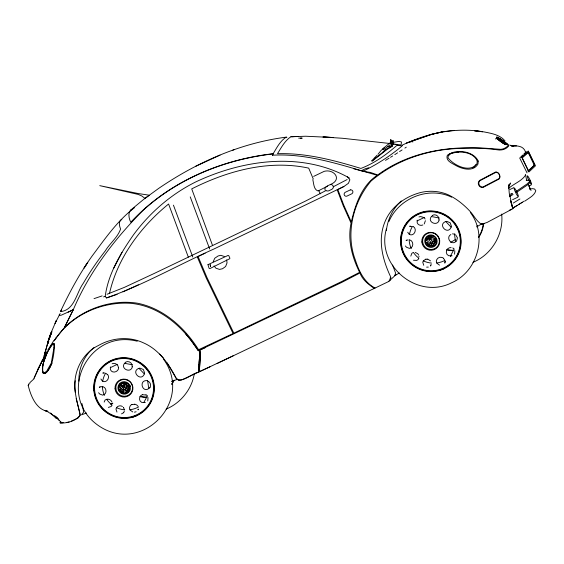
<?xml version="1.0" encoding="UTF-8"?>
<svg xmlns="http://www.w3.org/2000/svg" width="564" height="564" viewBox="0 0 564 564"><rect width="100%" height="100%" fill="white"/><g stroke="black" fill="none" stroke-linecap="round" stroke-linejoin="round"><path stroke-width="0.85" d="M54.468 346.176C53.791 355.334 52.72 365.218 46.523 372.48L44.182 373.643L42.836 372.797C41.109 366.106 44.767 359.529 46.904 353.346C47.912 351.802 54.419 337.202 54.468 346.176L54.25 343.962M54.948 323.553L60.144 313.528M75.216 380.735C73.63 392.643 78.121 403.986 80.081 415.414L77.994 418.114L71.325 421.132M59.283 314.564L59.262 315.205L60.01 315.403L61.448 315.114L73.285 309.699C89.225 272.186 114.57 238.903 143.242 210.21C178.781 177.886 225.663 159.358 273.046 153.916C276.698 147.916 280.089 140.986 286.188 137.151L286.921 137.249M433.018 237.381L433.11 242.111L431.453 240.898L431.326 236.894M78.882 381.172C78.53 368.426 84.008 355.672 93.913 347.565M127.393 385.628L127.697 385.205M434.308 243.359L434.245 238.558M128.592 388.215L128.655 387.75M435.394 241.441L434.936 239.002M435.457 240.976L435.119 242.682M48.159 342.285L48.208 341.918M198.979 364.591L199.797 354.15L199.141 350.336L341.784 282.402L359.98 272.976C362.448 279.885 368.454 284.404 374.277 288.423L388.568 281.556L396.259 274.457M199.113 361.94L199.811 354.065L199.148 350.322L198.225 350.596C183.286 326.958 159.718 306.104 130.897 303.333C101.301 301.225 70.056 315.516 54.158 340.868L55.928 337.956M199.127 362.159L198.577 372.064C191.302 373.911 184.661 381.673 176.913 379.551C169.214 364.598 159.316 349.645 143.214 342.743C129.043 336.179 112.109 337.716 98.679 345.365C81.265 353.614 72.382 373.629 75.301 392.311M198.577 372.064L199.311 371.718L200.516 354.305M198.993 364.823L198.493 372.162L181.312 380.108L179.246 380.326L177.357 379.142L176.913 379.551M123.685 389.83L123.481 390.267M430.487 243.056L430.064 243.444M433.293 241.759L432.722 242.005M388.568 281.556L390.013 280.082L390.253 277.841M123.213 386.269L121.189 384.711L121.408 384.169M427.984 237.677L430.254 239.376M138.102 409.083L138.004 409.88L138.307 409.267M444.904 262.309L444.799 263.106L445.102 262.493M445.207 261.696L445.299 260.991M128.444 389.047L128.641 388.173M347.473 176.758L349.892 179.775L348.397 183.328L343.857 186.522L213.982 248.978C178.041 264.988 143.587 284.912 106.448 297.94L105.2 296.424C108.232 273.653 120.597 253.356 133.485 234.828C149.827 212.642 171.16 194.101 195.898 181.855C243.112 159.57 302.318 151.279 349.433 178.055M110.354 366.924L110.403 369.582C112.067 374.066 118.962 371.937 118.602 367.481M417.149 220.15L417.205 222.801C418.051 225.022 420.751 225.938 422.852 224.965M194.298 373.742C191.816 389.266 180.677 403.084 166.19 409.09M389.971 143.228L391.014 139.773M386.333 229.054C375.998 265.771 417.755 300.203 451.764 282.705C477.863 271.362 487.74 235.244 470.348 212.494M425.397 220.7L424.227 223.936M386.375 230.493C387.651 219.283 392.833 208.447 401.314 200.932M410.811 256.105L411.833 253.306L413.095 252.559M104.164 402.097L105.038 400.087C107.252 398.198 110.882 399.319 111.933 401.956M391.113 143.263L391.783 141.698L392.593 141.754M525.331 174.727L525.641 174.974C521.763 181.241 513.769 183.638 508.516 188.517M47.912 343.046L48.081 342.228A6.352 0.444 -71.5 0 1 48.779 339.718M144.595 373.297C141.43 383.111 129.706 370.851 139.625 368.109M451.39 226.524C448.232 236.337 436.501 224.077 446.42 221.328M128.585 388.596L128.317 389.456M48.687 341.509L48.772 341.093M534.178 165.266L527.876 171.139M44.175 355.976L48.751 339.274M44.38 355.242L48.758 339.204M45.614 350.596L42.913 360.065M147.768 400.948L148.036 397.592M454.563 254.174L454.838 250.818M60.348 422.358L60.207 422.866C67.25 423.564 75.562 420.878 80.06 415.4L80.13 413.997L76.154 398.529M49.005 339.324L49.893 336.264M50.118 335.495L50.725 333.874L49.082 339.225M51.056 334.318L50.908 334.769M126.399 388.829L126.096 383.894M123.784 392.389L123.72 391.945M48.278 341.502L49.583 336.955L48.215 341.671M390.013 280.082L390.894 277.354C382.815 260.371 377.372 240.454 384.81 222.167C390.831 206.762 405.453 196.3 421.146 192.394C429.979 190.406 439.448 191.069 447.802 194.608C455.952 198.387 463.114 204.055 469.276 210.534C473.675 214.842 476.171 221.187 481.635 224.282L487.099 222.449L512.845 208.736L510.66 200.988L512.845 208.736L509.25 193.191L508.601 184.858L508.58 187.347L510.561 182.997L508.932 185.309M392.072 143.037L392.974 142.819M434.202 238.6L434.675 238.692M390.295 142.981L391.381 140.436M49.71 337.942L49.914 337.342M120.174 385.649L119.787 387.087L123.431 390.232M426.539 240.038L427.011 238.791L427.491 238.847M426.976 238.868L426.581 240.313M51.056 333.169L50.415 335.495M125.13 392.389L124.82 389.696M124.82 389.773L125.222 389.583L127.083 391.134M46.904 353.346C44.753 359.522 41.158 366.099 42.864 372.783L44.182 373.636L46.523 372.48M128.162 389.858L128.359 389.421M435.161 242.64L434.435 243.669L434.238 238.812M34.221 377.873L37.781 369.603L47.108 351.337M50.993 332.887L56.358 320.465L55.307 322.784M33.903 378.592L42.568 359.987L37.781 369.603M205.148 253.194L197.301 256.93L206.255 278.038L233.073 333.528L198.591 349.715L198.232 350.589L190.731 339.986L185.436 333.571M123.643 412.77L124.362 411.071M431.157 264.297L430.445 265.989L430.938 265.355M60.263 422.26L60.024 422.817L60.489 422.965L63.323 422.711M147.394 395.815L143.827 402.499M454.189 249.041L450.629 255.725M426.581 242.231L430.565 245.128M198.591 349.715C184.696 327.698 163.757 308.571 137.623 303.249C111.277 299.005 83.352 308.938 64.529 327.536L73.285 309.699L64.148 327.945L55.392 338.929M132.371 366.706C130.841 374.101 119.251 368.214 125.116 362.758M439.173 219.925C437.861 226.806 426.772 222.272 431.404 216.506M213.157 261.83L214.757 258.234L218.12 255.957L220.827 255.323L224.324 256.486M337.822 189.567L343.821 205.303L351.301 222.012C355.306 204.774 361.693 185.471 377.26 175.284C343.067 165.724 308.691 153.126 272.454 155.227L273.046 153.916M272.454 155.227L273.166 153.704C219.981 159.746 167.473 182.539 130.799 222.251C129.248 219.438 127.626 213.707 130.418 210.323L144.511 198.676L158.547 188.496C196.61 162.481 240.222 143.066 286.188 137.151M121.838 219.509L120.576 220.249C118.461 222.759 119.519 226.291 120.583 229.026C117.721 237.437 109.846 243.281 105.32 250.839C97.262 261.125 89.902 271.947 83.317 283.234C76.351 292.73 74.765 309.911 60.827 311.596L60.672 311.159C69.668 291.905 79.884 273.159 92.249 255.837C105.045 238.734 117.531 220.538 134.669 207.552M149.749 387.863C151.363 385.755 150.637 382.336 148.135 381.32M456.551 241.082L457.446 237.804L455.677 234.899M113.688 268.295L122.014 252.327M29.173 383.541L28.2 385.466C30.717 395.533 35.99 409.563 47.728 411.297M28.2 385.466L28.834 384.197M49.632 368.088L52.212 362.941M429.987 236.647L429.197 236.852A2.616 2.594 47.3 0 0 428.577 237.148L427.949 237.881L429.895 239.453M127.957 390.267L128.204 389.823M388.963 221.426C398.861 198.084 428.591 186.099 451.665 197.174M124.503 383.598L126.174 384.197M431.298 236.824L431.657 236.626M47.778 350.166L53.784 340.564M87.765 262.281L84.078 268.062L86.8 263.832M111.968 405.255L111.157 406.496L108.344 407.412M418.77 258.481L417.952 259.715L416.634 260.406L413.475 260.237M120.132 385.684L120.597 385.55L123.608 388.152L123.643 389.872M391.754 145.047L392.445 144.01M392.17 145.061L392.861 144.017M391.909 145.745L392.6 144.708M49.16 368.786L47.27 371.57L45.049 372.585M476.206 164.321L474.063 167.127L472.808 167.783M378 154.303L381.081 150.426L384.599 147.599M60.672 311.159L61.596 310.01M124.715 383.393L124.658 387.672L126.273 388.927L126.188 384.352M123.46 386.15L123.431 383.619M391.381 143.087L392.17 142.177M326.401 186.416L324.878 188.432L325.111 190.068M121.189 384.394L121.824 383.887A2.63 2.601 46.2 0 1 122.444 383.583L123.389 383.654M126.865 391.684L127.126 391.19L124.996 389.583M433.885 244.677L433.441 245.065M373.876 158.519L377.034 155.262M123.65 412.636L121.528 413.863M52.84 344.555L53.897 343.483M34.002 378.832L29.843 382.667L29.871 383.21M298.687 138.152L302.163 138.145L300.429 138.152M522.687 155.058L519.726 158.068L527.03 172.859M523.878 153.965L526.254 151.772L526.564 152.076M522.193 157.589L527.855 152.372L528.285 152.851M149.939 387.517C142.671 395.075 137.729 379.311 147.662 380.658M456.114 241.293C451.531 246.172 445.37 237.543 450.855 234.497M382.773 148.783L388.392 144.172L392.149 142.509L399.079 141.395L401.49 141.987L401.096 144.976L392.791 143.996M430.579 245.615L430.522 245.171M431.361 236.718L432.792 237.028L432.983 237.571M145.272 198.239L144.631 198.747L149.122 195.37M383.139 151.638L386.481 149.037M371.746 160.684L375.116 158.103M372.155 160.705L387.553 148.536L392.741 145.519M371.93 161.367L387.334 149.199L392.523 146.182M131.905 404.388C129.903 405.389 128.853 407.976 130.03 409.993L132.73 411.931M391.874 145.843L392.34 145.498M448.027 154.628L452.772 152.724L458.581 152.315M330.335 184.541C342.722 179.62 333.994 168.678 324.229 171.329L313.669 176.398M99.969 386.862L99.299 387.306L101.019 386.664L102.669 386.805M406.764 240.088L406.094 240.532L407.821 239.89M404.881 148.099L406.27 147.183M524.245 201.101L512.218 208.539M525.021 201.017C528.884 198.077 534.355 195.764 535.8 190.745L534.616 189.039L532.684 188.658L529.793 189.025M399.545 151.582L402.09 149.932M394.807 154.621L397.634 152.823M519.923 198.986L513.31 203.047M521.016 203.068L522.377 202.222M433.483 245.023L433.251 245.185A2.623 2.601 47.3 0 1 432.623 245.488L432.412 245.559M347.128 179.549L333.282 186.762M389.061 158.202L385.501 160.373M390.514 157.307L392.692 155.967M430.113 239.496L430.233 236.838L429.683 236.704M515.82 191.612L527.164 183.906L529.737 181.361L530.068 180.374L529.61 180.184M516.279 192.55L527.622 184.851L530.188 182.299L530.52 181.312L530.068 181.129M517.04 205.507L512.211 208.433M518.344 204.711L519.655 203.914M509.736 195.292L512.627 193.551L510.899 193.551M509.468 196.667L513.078 194.495M399.319 272.976L394.793 275.676L395.575 273.032L392.558 265.038M450.685 242.365L455.219 239.665M477.123 226.615L482.41 223.464M130.418 210.323L132.251 209.258M110.459 367.608L117.291 364.344M417.254 220.834L424.086 217.563M433.843 244.402L431.798 242.809L431.636 245.453M107.047 294.267L124.418 287.351L154.106 273.512L304.976 201.341L326.359 190.371M327.656 186.113L318.054 190.984C313.704 189.737 313.725 183.237 312.801 179.563M142.551 394.567C139.012 395.554 138.3 400.969 141.839 402.477L145.315 402.576M449.346 247.793C445.807 248.78 445.095 254.195 448.641 255.703L452.116 255.802M290.975 136.7L298.06 136.46L290.975 136.7C284.82 140.69 281.274 147.627 277.495 153.718C306.097 152.809 333.81 160.197 360.911 168.432C374.581 163.207 386.721 154.465 397.564 144.779L395.843 144.236M362.574 171.449C376.879 164.533 390.549 155.854 402.569 145.505L402.315 145.145M343.857 186.522L337.202 189.871L343.187 205.606L351.069 223.125C347.445 240.003 352.091 257.219 359.635 272.334L341.446 281.669L233.848 333.162L207.03 277.671L198.077 256.557M362.017 170.391L365.444 168.692L368.807 167.79M72.96 309.869L68.145 312.216M195.764 166.246L220.023 155.142M327.12 186.071L329.982 184.689L331.865 184.611L333.169 185.944L333.303 187.826L332.034 189.236L328.53 190.907L326.718 190.984M509.905 189.525L513.734 187.692M528.813 186.099L531.112 184.999M512.598 199.698L517.956 197.132M233.249 355.771L199.226 371.817L200.502 354.396L199.444 349.412M217.133 363.505L374.277 288.423M138.335 284.813L122.938 291.849M205.43 347.607L199.776 350.145L200.382 352.324M210.069 366.776L199.311 371.718M402.823 144.835L406.623 143.115M410.268 226.023L409.612 226.319L412.904 226.707M103.473 372.797L102.81 373.093L103.614 373.03M509.236 210.316L511.083 209.505M125.328 362.321C128.437 360.043 132.878 363.124 132.159 366.79M425.94 259.08L423.247 260.913L422.767 262.309L423.747 265.291M432.496 215.392L432.123 215.547C435.232 213.262 439.673 216.35 438.954 220.016M232.819 150.158L234.377 149.538M439.687 270.36L444.122 268.647M132.892 417.134L137.32 415.428M407.286 142.861L411.107 141.613L412.918 141.881M117.143 294.387L106.448 297.94M472.949 262.331C491.681 254.745 503.871 234.166 501.671 214.094M86.475 413.017L81.526 414.85L83.599 412.164L82.739 406.496M110.389 404.148L112.863 403.232M171.407 381.532L177.174 379.389M409.203 142.001C434.083 131.349 461.853 126.914 488.509 132.815C494.6 134.084 501.072 136.002 505.118 141.056M431.798 242.809L431.735 245.537M429.458 236.732L429.246 236.809A2.63 2.601 46.2 0 0 428.619 237.106M126.491 391.924A2.623 2.601 47.3 0 1 125.871 392.22L125.349 392.41M94.033 298.631L102.14 295.896M503.243 141.917L505.704 143.623A2.834 0.402 36.2 0 1 505.619 143.735L501.911 140.796M393.355 144.024L389.597 145.202L383.88 149.453L382.582 149.326M103.55 296.883L105.2 296.424M69.153 421.935L66.326 422.577M122.621 383.555L123.368 383.591M131.828 404.543L134.69 404.282M442.684 131.743L431.093 134.486L406.574 143.009L431.664 134.324L431.093 134.486L442.684 131.743L454.069 130.39M127.443 385.247L128.522 386.946M134.451 412.164L136.121 411.776M418.967 216.95L420.638 216.576L423.028 217.253M112.173 363.731C114.908 362.476 118.25 364.548 118.412 367.538M505.302 144.102L505.351 144.095A2.834 0.402 36.2 0 0 505.436 144.024L498.026 138.518L503.039 142.05M526.233 180.374L527.883 180.205M528.038 180.339L528.63 180.24M388.681 146.541L390.662 146.231M449.931 247.723L451.108 247.582M525.641 152.386C523.667 145.392 516.857 145.85 511.217 145.723L513.649 146.238L511.217 145.723M516.462 145.886L513.113 146.097M142.495 394.701L145.864 395.019M482.03 223.957L484.215 223.767M431.883 245.65L432.673 245.446A2.623 2.601 47.3 0 0 433.293 245.15M291.708 136.735L305.639 136.234L333.204 137.524L323.658 136.967M426.61 267.146L428.323 267.089M425.82 259.236L427.533 259.221M452.497 233.856L455.12 234.201M322.932 136.974L342.581 138.279L389.879 143.496M391.698 142.657L392.509 142.713M391.733 140.647L393.052 140.76M123.826 392.354L121.902 391.811M431.622 216.576L439.109 217.972M124.82 363.357L132.307 364.753M134.768 404.134L136.826 405.015L137.933 406.207M387.397 146.633L388.448 146.76M392.438 143.813L394.137 144.024M400.193 145.59L397.514 145.385L401.314 145.794M441.563 257.353C438.341 256.366 435.006 260.23 436.825 263.212L439.532 265.158M148.818 195.13L138.448 193.586L99.765 185.648L138.222 194.432L141.684 195.912L144.722 198.175M137.249 341.22C87.364 328.417 55.364 396.09 98.686 425.764C141.409 455.127 194.101 401.385 163.588 359.254M429.902 245.502L430.395 245.552M447.005 221.426L450.142 222.759L451.334 225.952M140.203 368.2L143.341 369.533L144.539 372.733M47.877 411.29L44.979 410.641L46.833 411.163L58.148 418.516M415.224 252.453L417.797 253.722L418.735 255.175M353.741 168.749L362.906 171.287L370.4 172.436L377.725 174.967C403.838 155.664 436.416 147.86 468.508 147.81C479.358 147.415 490.13 148.67 500.931 149.333C503.638 149.058 506.26 147.726 508.009 145.632L507.692 143.989L505.978 142.748M104.319 372.966L106.11 373.488L107.379 374.581M429.944 245.46L429.084 245.22M123.149 392.241L122.332 391.952M126.23 388.885L124.7 387.63L124.517 383.788M391.331 142.593L391.853 142.762M124.82 383.449L125.948 383.851M426.885 242.083L426.617 242.541M391.24 141.599L391.818 141.818M427.66 259.059L430.515 260.878M122.466 406.475C120.104 404.938 116.41 406.165 115.965 409.083L116.952 412.065M509.764 145.047L511.759 145.85M428.703 245.03L429.134 245.178M504.061 143.616L502.806 142.896M442.091 257.417L443.628 258.241M409.725 239.855C413.8 241.011 413.962 247.815 409.443 248.379L406.517 247.272L405.389 245.953M102.923 386.629C107.005 387.792 107.16 394.589 102.641 395.152L99.715 394.046L98.594 392.734M427.674 244.282L428.746 244.995M121.535 391.592L121.944 391.769M430.05 236.711L430.254 239.298M45.078 373.516L43.548 372.05M179.289 380.291L177.371 379.086L176.885 379.614L167.127 362.878M499.239 138.85L502.947 141.902M502.221 142.29L500.021 140.887L502.461 142.678M501.424 141.014L502.848 141.938M501.29 141.141L497.808 138.948M501.086 141.352L498.802 139.858M452.779 247.948L453.787 248.632M145.977 394.729L146.992 395.406M507.663 144.165L508.665 145.378L508.622 146.161C505.837 149.538 501.121 150.644 496.94 149.749C484.067 147.98 471.039 147.881 458.074 148.494C426.511 149.82 395.138 160.5 370.985 181.122C353.106 202.264 345.274 233.792 355.39 260.103C358.979 271.178 364.189 282.388 375.095 288.035M121.577 391.55L120.633 390.704M427.35 238.812L430.402 241.378L430.445 243.091M120.548 385.593L123.565 388.194M501.713 140.478L502.087 140.753M432.017 242.802L433.878 244.459M123.093 386.227L121.197 384.613M503.208 141.543L498.583 138.018L503.99 142.318M50.598 412.961L56.245 418.516M445.821 221.61L451.108 227.137M430.001 243.331L426.588 240.13M139.026 368.391L144.313 373.918M119.991 387.313L123.156 390.147M123.34 407.307L123.72 407.652M60.362 421.618L61.109 422.302L55.568 416.366M413.285 226.545C417.776 229.224 413.92 237.169 409.154 234.286L407.716 232.241M58.98 420.229L55.836 416.916M159.619 354.03L163.729 358.401M427.716 244.247L426.807 242.894M434.604 238.516L435.316 240.172M127.76 385.332L128.091 385.818M214.038 265.933L215.878 268.182L219.474 269.416L222.533 268.739L225.635 266.483L227.038 262.852L226.636 259.912M443.515 258.467L444.552 259.792L444.996 261.604M120.583 390.746L120.195 390.055M424.163 217.464L425.108 219.022M528.278 152.851L528.821 153.817M120.329 390.394L119.864 389.28M100.914 379.015L102.359 381.06C106.342 383.562 110.368 377.817 107.632 374.461M528.806 153.824L533.988 164.625M531.041 190.533L528.214 184.231M54.821 415.682L55.462 417.029M318.829 190.667L320.31 193.826M127.577 390.38L127.436 385.586M313.267 178.978L308.705 168.135C268.831 159.457 227.341 170.885 191.718 188.891L212.579 245.573M123.594 407.821L124.299 409.422M188.327 257.128L168.587 204.013C140.647 226.7 117.418 258.072 109.494 293.456M128.324 386.171L128.592 387.369M190.237 196.885L209.66 248.985M173.437 205.148L192.782 257.029M426.659 242.499L426.758 242.936M119.963 389.71L119.913 388.85L123.939 392.199M534.002 164.617L534.164 165.273M81.879 403.436L82.52 405.727M529.222 186.212L530.139 189.603M454.45 234.011L455.508 241.561M147.648 380.792L148.713 388.335M418.953 256.352L419.059 256.853M112.151 403.133L112.257 403.627M525.641 174.974L526.614 180.219M128.634 387.327L128.613 387.792M393.263 140.774L393.284 142.459M528.877 180.565A4.766 0.656 64.4 0 1 527.622 175.947A4.766 0.656 64.4 0 1 531.161 182.673A4.766 0.656 64.4 0 1 529.829 182.376M499.57 138.455A6.352 0.895 36.3 0 1 505.591 143.08L506.239 143.82A6.197 0.874 36.3 0 1 505.584 144.426L504.639 143.961A6.352 0.895 36.3 0 1 497.462 138.652L496.792 137.933A6.204 0.874 36.3 0 1 498.4 137.792M495.911 139.139A6.197 0.874 36.3 0 1 495.566 138.617M506.183 144.335A6.028 0.853 36.3 0 1 502.552 142.946A6.028 0.853 36.3 0 1 496.729 138.109M496.553 137.835A6.028 0.853 36.3 0 1 496.665 137.454M497.272 137.595A6.028 0.853 36.3 0 1 497.716 137.792M498.245 138.053A6.028 0.853 36.3 0 1 498.837 138.384M499.492 138.779A6.028 0.853 36.3 0 1 500.19 139.223M503.067 141.31A6.028 0.853 36.3 0 1 504.886 142.861M505.351 143.312A6.028 0.853 36.3 0 1 506.007 144.053M51.923 332.118A6.204 0.43 -71.5 0 0 50.816 333.81A6.352 0.444 -71.5 0 0 49.258 338.196M51.691 331.914A6.028 0.423 -71.5 0 0 49.526 336.835A6.028 0.423 -71.5 0 0 47.813 343.236A6.028 0.423 -71.5 0 0 48.151 342.792M51.62 332.492A6.028 0.423 -71.5 0 1 51.521 332.957M48.208 343.279A6.028 0.423 -71.5 0 1 48.222 343.046M48.511 341.671A6.028 0.423 -71.5 0 1 48.687 341.023M49.131 339.507A6.028 0.423 -71.5 0 1 49.385 338.682M49.667 337.829A6.028 0.423 -71.5 0 1 49.949 336.976M50.245 336.13A6.028 0.423 -71.5 0 1 50.534 335.326M50.816 334.572A6.028 0.423 -71.5 0 1 51.084 333.888M121.782 383.922A2.623 2.594 47.3 0 1 122.402 383.626M138.638 406.898A24.442 24.189 47.3 0 1 130.016 409.753M124.686 409.859A24.442 24.189 47.3 0 1 116.593 407.68M112.01 404.91A24.442 24.189 47.3 0 1 106.723 399.382M104.46 395.385A24.442 24.189 47.3 0 1 102.345 386.495M102.683 381.172A24.442 24.189 47.3 0 1 105.158 374.002M129.854 385.113A6.324 6.253 47.3 0 1 130.376 386.671M146.21 397.423A30.477 30.167 47.3 0 1 139.921 396.584M174.198 380.185A30.477 30.167 47.3 0 1 171.858 384.31M147.26 397.091A30.125 29.807 47.3 0 1 140.337 396.33M173.726 380.362A30.125 29.807 47.3 0 1 171.562 384.119M452.955 250.67A30.477 30.167 47.3 0 1 446.667 249.831M483.644 223.548A30.477 30.167 47.3 0 1 478.603 237.557M477.264 225.551A24.442 24.189 47.3 0 1 476.904 227.031M454.02 250.331A30.125 29.807 47.3 0 1 447.097 249.57M483.292 223.605A30.125 29.807 47.3 0 1 478.801 236.633M444.087 260.822A24.442 24.189 47.3 0 1 436.818 262.972M431.488 263.078A24.442 24.189 47.3 0 1 423.395 260.906M418.805 258.136A24.442 24.189 47.3 0 1 413.518 252.609M411.262 248.604A24.442 24.189 47.3 0 1 409.14 239.714M409.485 234.391A24.442 24.189 47.3 0 1 411.953 227.221M451.376 255.429A24.442 24.189 47.3 0 1 450.312 256.514M477.207 160.874L477.045 163.616C470.122 173.515 453.604 165.337 448.02 157.828L448.197 156.066L450.53 153.739C459.089 150.567 472.97 151.554 477.207 160.874M478.216 161.085L477.969 164.053C473.365 172.027 462.402 169.221 455.853 165.499C452.243 163.327 445.927 161.128 447.062 155.918C454.584 148.226 473.689 150.807 478.216 161.085M497.568 137.785L500.021 139.519L497.645 137.708A2.827 0.402 36.3 0 0 497.568 137.785M53.982 347.403L51.317 363.068L46.375 371.697L44.154 372.712L42.829 371.859C41.842 361.827 46.798 351.442 53.094 343.821L53.714 344.611L53.982 347.403M390.753 139.851L390.507 142.015L390.753 139.851M521.58 156.912L528.891 171.971L535.447 165.851L528.285 150.997L521.58 156.912M522.229 157.85L528.468 170.821L534.813 165.04L528.567 152.061L522.229 157.85M207.968 264.657L209.068 268.26L209.801 268.619L229.717 258.735L229.886 258.178L228.836 255.781L228.145 255.4L207.968 264.657M130.009 390.034L129.29 391.479A6.183 6.119 47.3 0 1 122.148 393.792A6.324 6.253 47.3 0 1 118.271 385.811A6.183 6.112 47.3 0 1 124.545 381.701L126.132 382.047A6.324 6.253 47.3 0 1 130.009 390.034M436.804 243.26L436.092 244.706A6.183 6.119 47.3 0 1 428.943 247.018A6.324 6.253 47.3 0 1 425.066 239.037A6.183 6.112 47.3 0 1 431.34 234.92L432.926 235.273A6.324 6.253 47.3 0 1 436.804 243.26M479.837 180.748L478.977 182.144A3.631 3.278 54.6 0 0 481.184 186.762L482.854 187.058L499.112 178.569A3.631 2.651 64.6 0 0 499.274 174.516A3.631 2.651 64.6 0 0 495.953 172.302L479.837 180.748M479.52 180.487L478.462 182.08A4.054 3.652 54.6 0 0 480.923 187.234L482.89 187.523L499.119 179.014A4.054 2.961 64.6 0 0 499.295 174.487A4.054 2.961 64.6 0 0 495.594 172.027L479.52 180.487M210.196 264.72L210.591 266.455L210.196 264.72M350.336 189.878L344.978 192.437A2.334 2.15 -32.5 0 0 346.691 196.23L352.049 193.671A2.334 2.15 -32.5 0 0 350.336 189.878M501.276 139.639L505.252 142.974L501.276 139.639M482.495 131.75L474.451 130.763L482.495 131.75M514.438 189.659A4.766 0.656 64.4 0 0 518.14 196.512A4.766 0.656 64.4 0 0 516.088 190.526A4.766 0.656 64.4 0 0 514.438 189.659M498.654 139.435A6.028 0.853 36.3 0 0 506.479 144.306A6.028 0.853 36.3 0 0 499.76 138.427A6.028 0.853 36.3 0 0 498.654 139.435M118.581 388.335A5.584 5.527 47.3 0 0 127.267 392.551A5.584 5.527 47.3 0 0 126.498 382.949A5.584 5.527 47.3 0 0 118.581 388.335M118.623 388.293A5.584 5.527 47.3 0 0 127.309 392.509A5.584 5.527 47.3 0 0 126.54 382.907A5.584 5.527 47.3 0 0 118.623 388.293M93.828 390.38A30.477 30.16 47.3 0 0 141.416 413.052A30.477 30.16 47.3 0 0 136.812 360.664A30.477 30.16 47.3 0 0 93.828 390.38M94.632 390.323A29.666 29.356 47.3 0 0 140.951 412.383A29.666 29.356 47.3 0 0 136.467 361.397A29.666 29.356 47.3 0 0 94.632 390.323M115.049 388.765A9.017 8.918 47.3 0 0 129.121 395.47A9.017 8.918 47.3 0 0 127.76 379.981A9.017 8.918 47.3 0 0 115.049 388.765M115.839 388.526A8.439 8.354 47.3 0 0 129.015 394.793A8.439 8.354 47.3 0 0 127.739 380.291A8.439 8.354 47.3 0 0 115.839 388.526M94.237 390.887A30.125 29.807 47.3 0 0 141.642 412.481A30.125 29.807 47.3 0 0 136.192 360.784A30.125 29.807 47.3 0 0 94.237 390.887M425.376 241.554A5.584 5.527 47.3 0 0 434.069 245.777A5.584 5.527 47.3 0 0 433.293 236.175A5.584 5.527 47.3 0 0 425.376 241.554M400.623 243.606A30.477 30.16 47.3 0 0 448.218 266.271A30.477 30.16 47.3 0 0 443.614 213.89A30.477 30.16 47.3 0 0 400.623 243.606M401.427 243.549A29.666 29.356 47.3 0 0 447.753 265.609A29.666 29.356 47.3 0 0 443.262 214.623A29.666 29.356 47.3 0 0 401.427 243.549M421.844 241.991A9.017 8.918 47.3 0 0 435.923 248.696A9.017 8.918 47.3 0 0 434.562 233.2A9.017 8.918 47.3 0 0 421.844 241.991M422.633 241.744A8.439 8.354 47.3 0 0 435.817 248.019A8.439 8.354 47.3 0 0 434.534 233.517A8.439 8.354 47.3 0 0 422.633 241.744M400.997 244.134A30.125 29.807 47.3 0 0 448.401 265.722A30.125 29.807 47.3 0 0 442.959 214.024A30.125 29.807 47.3 0 0 400.997 244.134"/></g></svg>
